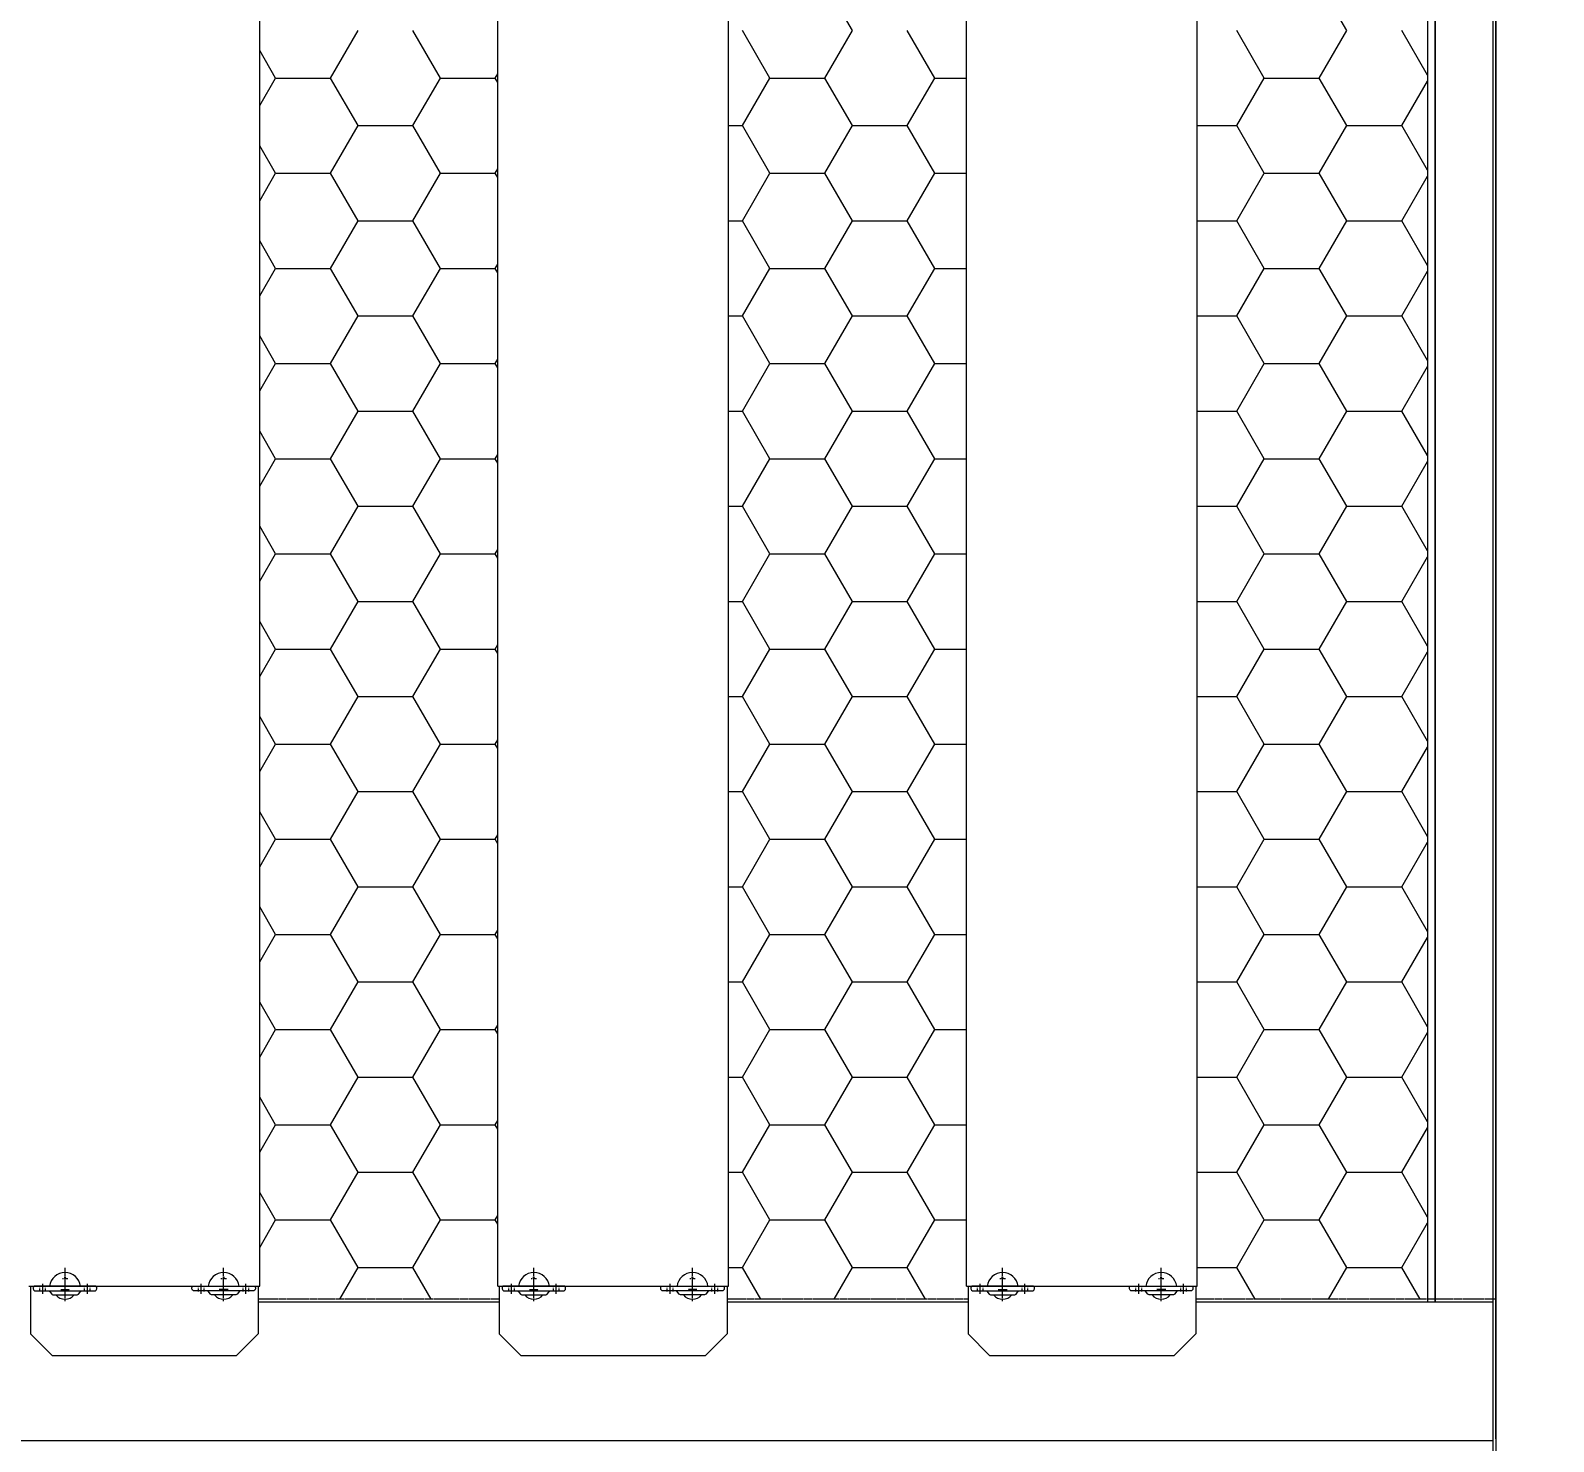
# Model space of a CAD drawing. Header units: millimetres. Extents: x -17070 to 60889, y -291348 to 42394.
# Drawn here: x 36110 to 37166, y 29684 to 30663 of the extents above; entities that cross this region are included whole.
import ezdxf

# ---------------------------------------------------------------- set-up
doc = ezdxf.new("R2010")
doc.units = ezdxf.units.MM
for name, pattern in [('ACISOTGL', [3, 2, -1]), ('CENTER', [2, 1.25, -0.25, 0.25, -0.25]), ('HIDDEN', [0.375, 0.25, -0.125]), ('HIDDENX2', [0.75, 0.5, -0.25])]:
    doc.linetypes.add(name, pattern=pattern)
for name, color, linetype, lineweight in [('AM_0', 7, 'Continuous', 50), ('AM_3', 6, 'ACISOTGL', 9), ('AM_7', 4, 'CENTER', 9)]:
    doc.layers.add(name, color=color, linetype=linetype, lineweight=lineweight)
doc.layers.add('center', color=1, linetype='CENTER')
doc.layers.add('HIDD', color=2, linetype='HIDDENX2')
doc.styles.get("Standard").update_dxf_attribs({"font": 'arial.ttf'})
doc.dimstyles.new('1.40', dxfattribs={"dimscale": 20, "dimtxt": 1.5, "dimasz": 1, "dimexe": 0.5, "dimexo": 0.5, "dimgap": 0.5, "dimtad": 1, "dimdec": 0, "dimzin": 0, "dimdsep": 46, "dimtxsty": 'Standard', "dimcen": 0, "dimclrd": 2, "dimclre": 2, "dimclrt": 3, "dimadec": 0, "dimazin": 0, "dimtfac": 1, "dimtdec": 0, "dimtmove": 0, "dimatfit": 0, "dimfxl": 1, "dimtolj": 1, "dimtzin": 0, "dimlwd": -1, "dimlwe": -1, "dimarcsym": 0})

# ---------------------------------------------------------------- blocks, each defined once
blk = doc.blocks.new('*D675')
at = {"color": 2, "transparency": 16777216}
for p, q in [((38729.4, 29721.6), (38729.4, 29841.6)), ((36956.3, 29601.6), (38739.4, 29601.6)), ((38729.4, 29601.6), (38729.4, 29181.2)), ((37225.9, 29181.2), (38739.4, 29181.2)), ((38729.4, 29061.2), (38729.4, 28506.7))]:
    blk.add_line(p, q, dxfattribs=at)
for points in [[(38709.4, 29721.6), (38749.4, 29721.6), (38729.4, 29601.6)], [(38709.4, 29061.2), (38749.4, 29061.2), (38729.4, 29181.2)]]:
    blk.add_solid(points, dxfattribs=at)
at = {"layer": 'Defpoints', "color": 0, "transparency": 16777216}
for p in [(36856.3, 29601.6), (37125.9, 29181.2), (38729.4, 29181.2)]:
    blk.add_point(p, dxfattribs=at)
at = {"color": 3, "lineweight": 5, "transparency": 16777216, "insert": (38597.9, 28724), "char_height": 140, "attachment_point": 5, "rotation": 90}
blk.add_mtext('\\A1;420', dxfattribs=at)
blk = doc.blocks.new('3')
at = {"lineweight": 20}
for p, q in [((37083.9, 31581.2), (37083.9, 29781.2)), ((37123.9, 31579.2), (37123.9, 29206.2)), ((37125.9, 31581.2), (37125.9, 29181.2)), ((36268.5, 29792.2), (36268.5, 31285.2)), ((36433.7, 29792.2), (36433.7, 31285.2)), ((36593.7, 29792.2), (36593.7, 31285.2)), ((36758.8, 29792.2), (36758.8, 31285.2)), ((36918.8, 29792.2), (36918.8, 31285.2)), ((36108.5, 29792.2), (36268.5, 29792.2)), ((36109.5, 29792.2), (36109.5, 29759.2)), ((36267.5, 29792.2), (36267.5, 29759.2)), ((36433.7, 29792.2), (36593.7, 29792.2)), ((36434.7, 29792.2), (36434.7, 29759.2)), ((36592.7, 29792.2), (36592.7, 29759.2)), ((36758.8, 29792.2), (36918.8, 29792.2)), ((36759.8, 29792.2), (36759.8, 29759.2)), ((36917.8, 29792.2), (36917.8, 29759.2)), ((36109.5, 29759.2), (36124.5, 29744.2)), ((36267.5, 29759.2), (36252.5, 29744.2)), ((36434.7, 29759.2), (36449.7, 29744.2)), ((36592.7, 29759.2), (36577.7, 29744.2)), ((36759.8, 29759.2), (36774.8, 29744.2)), ((36917.8, 29759.2), (36902.8, 29744.2)), ((37123.9, 29748.2), (37123.9, 29685.2)), ((36124.5, 29744.2), (36252.5, 29744.2)), ((36449.7, 29744.2), (36577.7, 29744.2)), ((36774.8, 29744.2), (36902.8, 29744.2))]:
    blk.add_line(p, q, dxfattribs=at)
at = {"color": 7, "lineweight": 20}
for p, q in [((37083.9, 29781.2), (37083.9, 31336.1)), ((37125.9, 29686.3), (37125.9, 31336.1))]:
    blk.add_line(p, q, dxfattribs=at)
at = {"color": 7, "linetype": 'Continuous', "lineweight": 20}
for p, q in [((36679.6, 30663.1), (36660.5, 30696.1)), ((37022.5, 30663.1), (37003.4, 30696.1)), ((36317.6, 30630.1), (36336.7, 30663.1)), ((36393.8, 30630.1), (36374.8, 30663.1)), ((36622.4, 30630.1), (36603.4, 30663.1)), ((36660.5, 30630.1), (36679.6, 30663.1)), ((36736.7, 30630.1), (36717.7, 30663.1)), ((36965.3, 30630.1), (36946.3, 30663.1)), ((37003.4, 30630.1), (37022.5, 30663.1)), ((37078.4, 30632.1), (37060.6, 30663.1)), ((36279.5, 30630.1), (36268.5, 30649.1)), ((36268.5, 30611), (36279.5, 30630.1)), ((36279.5, 30630.1), (36317.6, 30630.1)), ((36336.7, 30597.1), (36317.6, 30630.1)), ((36374.8, 30597.1), (36393.8, 30630.1)), ((36393.8, 30630.1), (36431.9, 30630.1)), ((36431.9, 30630.1), (36433.7, 30633.1)), ((36433.7, 30627.1), (36431.9, 30630.1)), ((36603.4, 30597.1), (36622.4, 30630.1)), ((36622.4, 30630.1), (36660.5, 30630.1)), ((36679.6, 30597.1), (36660.5, 30630.1)), ((36717.7, 30597.1), (36736.7, 30630.1)), ((36736.7, 30630.1), (36758.8, 30630.1)), ((36946.3, 30597.1), (36965.3, 30630.1)), ((36965.3, 30630.1), (37003.4, 30630.1)), ((37022.5, 30597.1), (37003.4, 30630.1)), ((37060.6, 30597.1), (37078.4, 30628)), ((36317.6, 30564.1), (36336.7, 30597.1)), ((36336.7, 30597.1), (36374.8, 30597.1)), ((36393.8, 30564.1), (36374.8, 30597.1)), ((36593.7, 30597.1), (36603.4, 30597.1)), ((36622.4, 30564.1), (36603.4, 30597.1)), ((36660.5, 30564.1), (36679.6, 30597.1)), ((36679.6, 30597.1), (36717.7, 30597.1)), ((36736.7, 30564.1), (36717.7, 30597.1)), ((36918.8, 30597.1), (36946.3, 30597.1)), ((36965.3, 30564.1), (36946.3, 30597.1)), ((37003.4, 30564.1), (37022.5, 30597.1)), ((37022.5, 30597.1), (37060.6, 30597.1)), ((37078.4, 30566.1), (37060.6, 30597.1)), ((36279.5, 30564.1), (36268.5, 30583.1)), ((36268.5, 30545), (36279.5, 30564.1)), ((36279.5, 30564.1), (36317.6, 30564.1)), ((36336.7, 30531.1), (36317.6, 30564.1)), ((36374.8, 30531.1), (36393.8, 30564.1)), ((36393.8, 30564.1), (36431.9, 30564.1)), ((36431.9, 30564.1), (36433.7, 30567.1)), ((36433.7, 30561.1), (36431.9, 30564.1)), ((36603.4, 30531.1), (36622.4, 30564.1)), ((36622.4, 30564.1), (36660.5, 30564.1)), ((36679.6, 30531.1), (36660.5, 30564.1)), ((36717.7, 30531.1), (36736.7, 30564.1)), ((36736.7, 30564.1), (36758.8, 30564.1)), ((36946.3, 30531.1), (36965.3, 30564.1)), ((36965.3, 30564.1), (37003.4, 30564.1)), ((37022.5, 30531.1), (37003.4, 30564.1)), ((37060.6, 30531.1), (37078.4, 30562.1)), ((36317.6, 30498.1), (36336.7, 30531.1)), ((36336.7, 30531.1), (36374.8, 30531.1)), ((36393.8, 30498.1), (36374.8, 30531.1)), ((36593.7, 30531.1), (36603.4, 30531.1)), ((36622.4, 30498.1), (36603.4, 30531.1)), ((36660.5, 30498.1), (36679.6, 30531.1)), ((36679.6, 30531.1), (36717.7, 30531.1)), ((36736.7, 30498.1), (36717.7, 30531.1)), ((36918.8, 30531.1), (36946.3, 30531.1)), ((36965.3, 30498.1), (36946.3, 30531.1)), ((37003.4, 30498.1), (37022.5, 30531.1)), ((37022.5, 30531.1), (37060.6, 30531.1)), ((37078.4, 30500.1), (37060.6, 30531.1)), ((36279.5, 30498.1), (36268.5, 30517.2)), ((36268.5, 30479.1), (36279.5, 30498.1)), ((36279.5, 30498.1), (36317.6, 30498.1)), ((36336.7, 30465.1), (36317.6, 30498.1)), ((36374.8, 30465.1), (36393.8, 30498.1)), ((36393.8, 30498.1), (36431.9, 30498.1)), ((36431.9, 30498.1), (36433.7, 30501.1)), ((36433.7, 30495.1), (36431.9, 30498.1)), ((36603.4, 30465.1), (36622.4, 30498.1)), ((36622.4, 30498.1), (36660.5, 30498.1)), ((36679.6, 30465.1), (36660.5, 30498.1)), ((36717.7, 30465.1), (36736.7, 30498.1)), ((36736.7, 30498.1), (36758.8, 30498.1)), ((36946.3, 30465.1), (36965.3, 30498.1)), ((36965.3, 30498.1), (37003.4, 30498.1)), ((37022.5, 30465.1), (37003.4, 30498.1)), ((37060.6, 30465.1), (37078.4, 30496.1)), ((36317.6, 30432.1), (36336.7, 30465.1)), ((36336.7, 30465.1), (36374.8, 30465.1)), ((36393.8, 30432.1), (36374.8, 30465.1)), ((36593.7, 30465.1), (36603.4, 30465.1)), ((36622.4, 30432.1), (36603.4, 30465.1)), ((36660.5, 30432.1), (36679.6, 30465.1)), ((36679.6, 30465.1), (36717.7, 30465.1)), ((36736.7, 30432.1), (36717.7, 30465.1)), ((36918.8, 30465.1), (36946.3, 30465.1)), ((36965.3, 30432.1), (36946.3, 30465.1)), ((37003.4, 30432.1), (37022.5, 30465.1)), ((37022.5, 30465.1), (37060.6, 30465.1)), ((37078.4, 30434.2), (37060.6, 30465.1)), ((36279.5, 30432.1), (36268.5, 30451.2)), ((36431.9, 30432.1), (36433.7, 30435.1)), ((36268.5, 30413.1), (36279.5, 30432.1)), ((36279.5, 30432.1), (36317.6, 30432.1)), ((36336.7, 30399.1), (36317.6, 30432.1)), ((36374.8, 30399.1), (36393.8, 30432.1)), ((36393.8, 30432.1), (36431.9, 30432.1)), ((36433.7, 30429.1), (36431.9, 30432.1)), ((36603.4, 30399.1), (36622.4, 30432.1)), ((36622.4, 30432.1), (36660.5, 30432.1)), ((36679.6, 30399.1), (36660.5, 30432.1)), ((36717.7, 30399.1), (36736.7, 30432.1)), ((36736.7, 30432.1), (36758.8, 30432.1)), ((36946.3, 30399.1), (36965.3, 30432.1)), ((36965.3, 30432.1), (37003.4, 30432.1)), ((37022.5, 30399.1), (37003.4, 30432.1)), ((37060.6, 30399.1), (37078.4, 30430.1)), ((36317.6, 30366.1), (36336.7, 30399.1)), ((36336.7, 30399.1), (36374.8, 30399.1)), ((36393.8, 30366.1), (36374.8, 30399.1)), ((36593.7, 30399.1), (36603.4, 30399.1)), ((36622.4, 30366.1), (36603.4, 30399.1)), ((36660.5, 30366.1), (36679.6, 30399.1)), ((36679.6, 30399.1), (36717.7, 30399.1)), ((36736.7, 30366.1), (36717.7, 30399.1)), ((36918.8, 30399.1), (36946.3, 30399.1)), ((36965.3, 30366.1), (36946.3, 30399.1)), ((37003.4, 30366.1), (37022.5, 30399.1)), ((37022.5, 30399.1), (37060.6, 30399.1)), ((37078.4, 30368.2), (37060.6, 30399.1)), ((36279.5, 30366.1), (36268.5, 30385.2)), ((36268.5, 30347.1), (36279.5, 30366.1)), ((36279.5, 30366.1), (36317.6, 30366.1)), ((36336.7, 30333.1), (36317.6, 30366.1)), ((36374.8, 30333.1), (36393.8, 30366.1)), ((36393.8, 30366.1), (36431.9, 30366.1)), ((36431.9, 30366.1), (36433.7, 30369.1)), ((36433.7, 30363.1), (36431.9, 30366.1)), ((36603.4, 30333.1), (36622.4, 30366.1)), ((36622.4, 30366.1), (36660.5, 30366.1)), ((36679.6, 30333.1), (36660.5, 30366.1)), ((36717.7, 30333.1), (36736.7, 30366.1)), ((36736.7, 30366.1), (36758.8, 30366.1)), ((36946.3, 30333.1), (36965.3, 30366.1)), ((36965.3, 30366.1), (37003.4, 30366.1)), ((37022.5, 30333.1), (37003.4, 30366.1)), ((37060.6, 30333.1), (37078.4, 30364.1)), ((36317.6, 30300.1), (36336.7, 30333.1)), ((36336.7, 30333.1), (36374.8, 30333.1)), ((36393.8, 30300.1), (36374.8, 30333.1)), ((36593.7, 30333.1), (36603.4, 30333.1)), ((36622.4, 30300.1), (36603.4, 30333.1)), ((36660.5, 30300.1), (36679.6, 30333.1)), ((36679.6, 30333.1), (36717.7, 30333.1)), ((36736.7, 30300.1), (36717.7, 30333.1)), ((36918.8, 30333.1), (36946.3, 30333.1)), ((36965.3, 30300.1), (36946.3, 30333.1)), ((37003.4, 30300.1), (37022.5, 30333.1)), ((37022.5, 30333.1), (37060.6, 30333.1)), ((37078.4, 30302.2), (37060.6, 30333.1)), ((36279.5, 30300.1), (36268.5, 30319.2)), ((36268.5, 30281.1), (36279.5, 30300.1)), ((36279.5, 30300.1), (36317.6, 30300.1)), ((36336.7, 30267.1), (36317.6, 30300.1)), ((36374.8, 30267.1), (36393.8, 30300.1)), ((36393.8, 30300.1), (36431.9, 30300.1)), ((36431.9, 30300.1), (36433.7, 30303.1)), ((36433.7, 30297.1), (36431.9, 30300.1)), ((36603.4, 30267.1), (36622.4, 30300.1)), ((36622.4, 30300.1), (36660.5, 30300.1)), ((36679.6, 30267.1), (36660.5, 30300.1)), ((36717.7, 30267.1), (36736.7, 30300.1)), ((36736.7, 30300.1), (36758.8, 30300.1)), ((36946.3, 30267.1), (36965.3, 30300.1)), ((36965.3, 30300.1), (37003.4, 30300.1)), ((37022.5, 30267.1), (37003.4, 30300.1)), ((37060.6, 30267.1), (37078.4, 30298.1)), ((36317.6, 30234.1), (36336.7, 30267.1)), ((36336.7, 30267.1), (36374.8, 30267.1)), ((36393.8, 30234.1), (36374.8, 30267.1)), ((36593.7, 30267.1), (36603.4, 30267.1)), ((36622.4, 30234.1), (36603.4, 30267.1)), ((36660.5, 30234.1), (36679.6, 30267.1)), ((36679.6, 30267.1), (36717.7, 30267.1)), ((36736.7, 30234.1), (36717.7, 30267.1)), ((36918.8, 30267.1), (36946.3, 30267.1)), ((36965.3, 30234.1), (36946.3, 30267.1)), ((37003.4, 30234.1), (37022.5, 30267.1)), ((37022.5, 30267.1), (37060.6, 30267.1)), ((37078.4, 30236.2), (37060.6, 30267.1)), ((36279.5, 30234.1), (36268.5, 30253.2)), ((36268.5, 30215.1), (36279.5, 30234.1)), ((36279.5, 30234.1), (36317.6, 30234.1)), ((36336.7, 30201.1), (36317.6, 30234.1)), ((36374.8, 30201.1), (36393.8, 30234.1)), ((36393.8, 30234.1), (36431.9, 30234.1)), ((36431.9, 30234.1), (36433.7, 30237.2)), ((36433.7, 30231.1), (36431.9, 30234.1)), ((36603.4, 30201.1), (36622.4, 30234.1)), ((36622.4, 30234.1), (36660.5, 30234.1)), ((36679.6, 30201.1), (36660.5, 30234.1)), ((36717.7, 30201.1), (36736.7, 30234.1)), ((36736.7, 30234.1), (36758.8, 30234.1)), ((36946.3, 30201.1), (36965.3, 30234.1)), ((36965.3, 30234.1), (37003.4, 30234.1)), ((37022.5, 30201.1), (37003.4, 30234.1)), ((37060.6, 30201.1), (37078.4, 30232.1)), ((36317.6, 30168.1), (36336.7, 30201.1)), ((36336.7, 30201.1), (36374.8, 30201.1)), ((36393.8, 30168.1), (36374.8, 30201.1)), ((36593.7, 30201.1), (36603.4, 30201.1)), ((36622.4, 30168.1), (36603.4, 30201.1)), ((36660.5, 30168.1), (36679.6, 30201.1)), ((36679.6, 30201.1), (36717.7, 30201.1)), ((36736.7, 30168.1), (36717.7, 30201.1)), ((36918.8, 30201.1), (36946.3, 30201.1)), ((36965.3, 30168.1), (36946.3, 30201.1)), ((37003.4, 30168.1), (37022.5, 30201.1)), ((37022.5, 30201.1), (37060.6, 30201.1)), ((37078.4, 30170.2), (37060.6, 30201.1)), ((36279.5, 30168.1), (36268.5, 30187.2)), ((36431.9, 30168.1), (36433.7, 30171.2)), ((36268.5, 30149.1), (36279.5, 30168.1)), ((36279.5, 30168.1), (36317.6, 30168.1)), ((36336.7, 30135.2), (36317.6, 30168.1)), ((36374.8, 30135.2), (36393.8, 30168.1)), ((36393.8, 30168.1), (36431.9, 30168.1)), ((36433.7, 30165.1), (36431.9, 30168.1)), ((36603.4, 30135.2), (36622.4, 30168.1)), ((36622.4, 30168.1), (36660.5, 30168.1)), ((36679.6, 30135.2), (36660.5, 30168.1)), ((36717.7, 30135.2), (36736.7, 30168.1)), ((36736.7, 30168.1), (36758.8, 30168.1)), ((36946.3, 30135.2), (36965.3, 30168.1)), ((36965.3, 30168.1), (37003.4, 30168.1)), ((37022.5, 30135.2), (37003.4, 30168.1)), ((37060.6, 30135.2), (37078.4, 30166.1)), ((36317.6, 30102.2), (36336.7, 30135.2)), ((36336.7, 30135.2), (36374.8, 30135.2)), ((36393.8, 30102.2), (36374.8, 30135.2)), ((36593.7, 30135.2), (36603.4, 30135.2)), ((36622.4, 30102.2), (36603.4, 30135.2)), ((36660.5, 30102.2), (36679.6, 30135.2)), ((36679.6, 30135.2), (36717.7, 30135.2)), ((36736.7, 30102.2), (36717.7, 30135.2)), ((36918.8, 30135.2), (36946.3, 30135.2)), ((36965.3, 30102.2), (36946.3, 30135.2)), ((37003.4, 30102.2), (37022.5, 30135.2)), ((37022.5, 30135.2), (37060.6, 30135.2)), ((37078.4, 30104.2), (37060.6, 30135.2)), ((36279.5, 30102.2), (36268.5, 30121.2)), ((36268.5, 30083.1), (36279.5, 30102.2)), ((36279.5, 30102.2), (36317.6, 30102.2)), ((36336.7, 30069.2), (36317.6, 30102.2)), ((36374.8, 30069.2), (36393.8, 30102.2)), ((36393.8, 30102.2), (36431.9, 30102.2)), ((36431.9, 30102.2), (36433.7, 30105.2)), ((36433.7, 30099.1), (36431.9, 30102.2)), ((36603.4, 30069.2), (36622.4, 30102.2)), ((36622.4, 30102.2), (36660.5, 30102.2)), ((36679.6, 30069.2), (36660.5, 30102.2)), ((36717.7, 30069.2), (36736.7, 30102.2)), ((36736.7, 30102.2), (36758.8, 30102.2)), ((36946.3, 30069.2), (36965.3, 30102.2)), ((36965.3, 30102.2), (37003.4, 30102.2)), ((37022.5, 30069.2), (37003.4, 30102.2)), ((37060.6, 30069.2), (37078.4, 30100.1)), ((36317.6, 30036.2), (36336.7, 30069.2)), ((36336.7, 30069.2), (36374.8, 30069.2)), ((36393.8, 30036.2), (36374.8, 30069.2)), ((36593.7, 30069.2), (36603.4, 30069.2)), ((36622.4, 30036.2), (36603.4, 30069.2)), ((36660.5, 30036.2), (36679.6, 30069.2)), ((36679.6, 30069.2), (36717.7, 30069.2)), ((36736.7, 30036.2), (36717.7, 30069.2)), ((36918.8, 30069.2), (36946.3, 30069.2)), ((36965.3, 30036.2), (36946.3, 30069.2)), ((37003.4, 30036.2), (37022.5, 30069.2)), ((37022.5, 30069.2), (37060.6, 30069.2)), ((37078.4, 30038.2), (37060.6, 30069.2)), ((36279.5, 30036.2), (36268.5, 30055.2)), ((36268.5, 30017.1), (36279.5, 30036.2)), ((36279.5, 30036.2), (36317.6, 30036.2)), ((36336.7, 30003.2), (36317.6, 30036.2)), ((36374.8, 30003.2), (36393.8, 30036.2)), ((36393.8, 30036.2), (36431.9, 30036.2)), ((36431.9, 30036.2), (36433.7, 30039.2)), ((36433.7, 30033.2), (36431.9, 30036.2)), ((36603.4, 30003.2), (36622.4, 30036.2)), ((36622.4, 30036.2), (36660.5, 30036.2)), ((36679.6, 30003.2), (36660.5, 30036.2)), ((36717.7, 30003.2), (36736.7, 30036.2)), ((36736.7, 30036.2), (36758.8, 30036.2)), ((36946.3, 30003.2), (36965.3, 30036.2)), ((36965.3, 30036.2), (37003.4, 30036.2)), ((37022.5, 30003.2), (37003.4, 30036.2)), ((37060.6, 30003.2), (37078.4, 30034.1)), ((36317.6, 29970.2), (36336.7, 30003.2)), ((36336.7, 30003.2), (36374.8, 30003.2)), ((36393.8, 29970.2), (36374.8, 30003.2)), ((36593.7, 30003.2), (36603.4, 30003.2)), ((36622.4, 29970.2), (36603.4, 30003.2)), ((36660.5, 29970.2), (36679.6, 30003.2)), ((36679.6, 30003.2), (36717.7, 30003.2)), ((36736.7, 29970.2), (36717.7, 30003.2)), ((36918.8, 30003.2), (36946.3, 30003.2)), ((36965.3, 29970.2), (36946.3, 30003.2)), ((37003.4, 29970.2), (37022.5, 30003.2)), ((37022.5, 30003.2), (37060.6, 30003.2)), ((37078.4, 29972.2), (37060.6, 30003.2)), ((36279.5, 29970.2), (36268.5, 29989.2)), ((36268.5, 29951.1), (36279.5, 29970.2)), ((36279.5, 29970.2), (36317.6, 29970.2)), ((36336.7, 29937.2), (36317.6, 29970.2)), ((36374.8, 29937.2), (36393.8, 29970.2)), ((36393.8, 29970.2), (36431.9, 29970.2)), ((36431.9, 29970.2), (36433.7, 29973.2)), ((36433.7, 29967.2), (36431.9, 29970.2)), ((36603.4, 29937.2), (36622.4, 29970.2)), ((36622.4, 29970.2), (36660.5, 29970.2)), ((36679.6, 29937.2), (36660.5, 29970.2)), ((36717.7, 29937.2), (36736.7, 29970.2)), ((36736.7, 29970.2), (36758.8, 29970.2)), ((36946.3, 29937.2), (36965.3, 29970.2)), ((36965.3, 29970.2), (37003.4, 29970.2)), ((37022.5, 29937.2), (37003.4, 29970.2)), ((37060.6, 29937.2), (37078.4, 29968.1)), ((36317.6, 29904.2), (36336.7, 29937.2)), ((36336.7, 29937.2), (36374.8, 29937.2)), ((36393.8, 29904.2), (36374.8, 29937.2)), ((36593.7, 29937.2), (36603.4, 29937.2)), ((36622.4, 29904.2), (36603.4, 29937.2)), ((36660.5, 29904.2), (36679.6, 29937.2)), ((36679.6, 29937.2), (36717.7, 29937.2)), ((36736.7, 29904.2), (36717.7, 29937.2)), ((36918.8, 29937.2), (36946.3, 29937.2)), ((36965.3, 29904.2), (36946.3, 29937.2)), ((37003.4, 29904.2), (37022.5, 29937.2)), ((37022.5, 29937.2), (37060.6, 29937.2)), ((37078.4, 29906.2), (37060.6, 29937.2)), ((36279.5, 29904.2), (36268.5, 29923.2)), ((36431.9, 29904.2), (36433.7, 29907.2)), ((36268.5, 29885.1), (36279.5, 29904.2)), ((36279.5, 29904.2), (36317.6, 29904.2)), ((36336.7, 29871.2), (36317.6, 29904.2)), ((36374.8, 29871.2), (36393.8, 29904.2)), ((36393.8, 29904.2), (36431.9, 29904.2)), ((36433.7, 29901.2), (36431.9, 29904.2)), ((36603.4, 29871.2), (36622.4, 29904.2)), ((36622.4, 29904.2), (36660.5, 29904.2)), ((36679.6, 29871.2), (36660.5, 29904.2)), ((36717.7, 29871.2), (36736.7, 29904.2)), ((36736.7, 29904.2), (36758.8, 29904.2)), ((36946.3, 29871.2), (36965.3, 29904.2)), ((36965.3, 29904.2), (37003.4, 29904.2)), ((37022.5, 29871.2), (37003.4, 29904.2)), ((37060.6, 29871.2), (37078.4, 29902.1)), ((36317.6, 29838.2), (36336.7, 29871.2)), ((36336.7, 29871.2), (36374.8, 29871.2)), ((36393.8, 29838.2), (36374.8, 29871.2)), ((36593.7, 29871.2), (36603.4, 29871.2)), ((36622.4, 29838.2), (36603.4, 29871.2)), ((36660.5, 29838.2), (36679.6, 29871.2)), ((36679.6, 29871.2), (36717.7, 29871.2)), ((36736.7, 29838.2), (36717.7, 29871.2)), ((36918.8, 29871.2), (36946.3, 29871.2)), ((36965.3, 29838.2), (36946.3, 29871.2)), ((37003.4, 29838.2), (37022.5, 29871.2)), ((37022.5, 29871.2), (37060.6, 29871.2)), ((37078.4, 29840.2), (37060.6, 29871.2)), ((36279.5, 29838.2), (36268.5, 29857.2)), ((36268.5, 29819.1), (36279.5, 29838.2)), ((36279.5, 29838.2), (36317.6, 29838.2)), ((36336.7, 29805.2), (36317.6, 29838.2)), ((36374.8, 29805.2), (36393.8, 29838.2)), ((36393.8, 29838.2), (36431.9, 29838.2)), ((36431.9, 29838.2), (36433.7, 29841.2)), ((36433.7, 29835.2), (36431.9, 29838.2)), ((36603.4, 29805.2), (36622.4, 29838.2)), ((36622.4, 29838.2), (36660.5, 29838.2)), ((36679.6, 29805.2), (36660.5, 29838.2)), ((36717.7, 29805.2), (36736.7, 29838.2)), ((36736.7, 29838.2), (36758.8, 29838.2)), ((36946.3, 29805.2), (36965.3, 29838.2)), ((36965.3, 29838.2), (37003.4, 29838.2)), ((37022.5, 29805.2), (37003.4, 29838.2)), ((37060.6, 29805.2), (37078.4, 29836.1)), ((36324, 29783.2), (36336.7, 29805.2)), ((36336.7, 29805.2), (36374.8, 29805.2)), ((36387.5, 29783.2), (36374.8, 29805.2)), ((36593.7, 29805.2), (36603.4, 29805.2)), ((36616.1, 29783.2), (36603.4, 29805.2)), ((36666.9, 29783.2), (36679.6, 29805.2)), ((36679.6, 29805.2), (36717.7, 29805.2)), ((36730.4, 29783.2), (36717.7, 29805.2)), ((36918.8, 29805.2), (36946.3, 29805.2)), ((36959, 29783.2), (36946.3, 29805.2)), ((37009.8, 29783.2), (37022.5, 29805.2)), ((37022.5, 29805.2), (37060.6, 29805.2)), ((37073.3, 29783.2), (37060.6, 29805.2))]:
    blk.add_line(p, q, dxfattribs=at)
at = {"color": 0, "lineweight": 20}
blk.add_lwpolyline([(36918.8, 31268.2), (37078.4, 31268.2), (37078.4, 29781.2)], dxfattribs=at)
at = {"color": 7, "linetype": 'Continuous', "lineweight": 20}
for points in [[(36111.5, 29790.5, 0.414214), (36113.1, 29788.9), (36153.9, 29788.9, 0.414214), (36155.5, 29790.5), (36155.5, 29791.3, 0.414214), (36154.6, 29792.2), (36112.4, 29792.2, 0.414214), (36111.5, 29791.3)], [(36265.5, 29790.5, -0.414214), (36263.9, 29788.9), (36223.1, 29788.9, -0.414214), (36221.5, 29790.5), (36221.5, 29791.3, -0.414214), (36222.4, 29792.2), (36264.6, 29792.2, -0.414214), (36265.5, 29791.3)], [(36436.7, 29790.5, 0.414214), (36438.3, 29788.9), (36479.1, 29788.9, 0.414214), (36480.7, 29790.5), (36480.7, 29791.3, 0.414214), (36479.8, 29792.2), (36437.6, 29792.2, 0.414214), (36436.7, 29791.3)], [(36590.7, 29790.5, -0.414214), (36589.1, 29788.9), (36548.3, 29788.9, -0.414214), (36546.7, 29790.5), (36546.7, 29791.3, -0.414214), (36547.6, 29792.2), (36589.8, 29792.2, -0.414214), (36590.7, 29791.3)], [(36761.8, 29790.5, 0.414214), (36763.4, 29788.9), (36804.2, 29788.9, 0.414214), (36805.8, 29790.5), (36805.8, 29791.3, 0.414214), (36804.9, 29792.2), (36762.7, 29792.2, 0.414214), (36761.8, 29791.3)], [(36915.8, 29790.5, -0.414214), (36914.2, 29788.9), (36873.4, 29788.9, -0.414214), (36871.8, 29790.5), (36871.8, 29791.3, -0.414214), (36872.7, 29792.2), (36914.9, 29792.2, -0.414214), (36915.8, 29791.3)]]:
    blk.add_lwpolyline(points, format="xyb", close=True, dxfattribs=at)
at = {"color": 7, "lineweight": 20}
for centre, start, end in [((37122.8, 30334.3), 359.7799, 0), ((37122.8, 30326.1), 0, 0.2449)]:
    blk.add_arc(centre, 3.1, start, end, dxfattribs=at)
at = {"layer": 'AM_0', "lineweight": 20}
for points in [[(36122.3, 29788.9, -0.228571), (36122.7, 29788.7), (36124.3, 29786.7, 0.228571), (36125.1, 29786.3), (36141.9, 29786.3, 0.228571), (36142.8, 29786.7), (36144.4, 29788.7, -0.228571), (36144.8, 29788.9)], [(36254.8, 29788.9, 0.228571), (36254.4, 29788.7), (36252.8, 29786.7, -0.228571), (36251.9, 29786.3), (36235.1, 29786.3, -0.228571), (36234.3, 29786.7), (36232.7, 29788.7, 0.228571), (36232.3, 29788.9)], [(36447.4, 29788.9, -0.228571), (36447.8, 29788.7), (36449.4, 29786.7, 0.228571), (36450.3, 29786.3), (36467.1, 29786.3, 0.228571), (36467.9, 29786.7), (36469.5, 29788.7, -0.228571), (36469.9, 29788.9)], [(36579.9, 29788.9, 0.228571), (36579.5, 29788.7), (36577.9, 29786.7, -0.228571), (36577.1, 29786.3), (36560.3, 29786.3, -0.228571), (36559.4, 29786.7), (36557.8, 29788.7, 0.228571), (36557.4, 29788.9)], [(36772.6, 29788.9, -0.228571), (36772.9, 29788.7), (36774.5, 29786.7, 0.228571), (36775.4, 29786.3), (36792.2, 29786.3, 0.228571), (36793.1, 29786.7), (36794.6, 29788.7, -0.228571), (36795, 29788.9)], [(36905, 29788.9, 0.228571), (36904.6, 29788.7), (36903.1, 29786.7, -0.228571), (36902.2, 29786.3), (36885.4, 29786.3, -0.228571), (36884.5, 29786.7), (36882.9, 29788.7, 0.228571), (36882.6, 29788.9)]]:
    blk.add_lwpolyline(points, format="xyb", dxfattribs=at)
for centre, radius, start, end in [((36133.5, 29790.9), 10.8, 6.7772, 173.2228), ((36243.5, 29790.9), 10.8, 6.7772, 173.2228), ((36458.7, 29790.9), 10.8, 6.7772, 173.2228), ((36568.7, 29790.9), 10.8, 6.7772, 173.2228), ((36783.8, 29790.9), 10.8, 6.7772, 173.2228), ((36893.8, 29790.9), 10.8, 6.7772, 173.2228), ((36133.5, 29791.1), 7.94, 217.5497, 322.4503), ((36243.5, 29791.1), 7.94, 217.5497, 322.4503), ((36458.7, 29791.1), 7.94, 217.5497, 322.4503), ((36568.7, 29791.1), 7.94, 217.5497, 322.4503), ((36783.8, 29791.1), 7.94, 217.5497, 322.4503), ((36893.8, 29791.1), 7.94, 217.5497, 322.4503)]:
    blk.add_arc(centre, radius, start, end, dxfattribs=at)
at = {"layer": 'AM_3', "lineweight": 20}
for p, q in [((36116, 29788.6), (36116, 29792.2)), ((36120, 29788.6), (36120, 29792.2)), ((36133.3, 29797.5), (36133.3, 29798.7)), ((36133.8, 29797.5), (36133.8, 29798.7)), ((36147, 29788.6), (36147, 29792.2)), ((36151, 29788.6), (36151, 29792.2)), ((36226, 29788.6), (36226, 29792.2)), ((36230, 29788.6), (36230, 29792.2)), ((36243.3, 29797.5), (36243.3, 29798.7)), ((36243.8, 29797.5), (36243.8, 29798.7)), ((36257, 29788.6), (36257, 29792.2)), ((36261, 29788.6), (36261, 29792.2)), ((36441.2, 29788.6), (36441.2, 29792.2)), ((36445.2, 29788.6), (36445.2, 29792.2)), ((36458.4, 29797.5), (36458.4, 29798.7)), ((36458.9, 29797.5), (36458.9, 29798.7)), ((36472.2, 29788.6), (36472.2, 29792.2)), ((36476.2, 29788.6), (36476.2, 29792.2)), ((36551.2, 29788.6), (36551.2, 29792.2)), ((36555.2, 29788.6), (36555.2, 29792.2)), ((36568.4, 29797.5), (36568.4, 29798.7)), ((36568.9, 29797.5), (36568.9, 29798.7)), ((36582.2, 29788.6), (36582.2, 29792.2)), ((36586.2, 29788.6), (36586.2, 29792.2)), ((36766.3, 29788.6), (36766.3, 29792.2)), ((36770.3, 29788.6), (36770.3, 29792.2)), ((36783.5, 29797.5), (36783.5, 29798.7)), ((36784, 29797.5), (36784, 29798.7)), ((36797.3, 29788.6), (36797.3, 29792.2)), ((36801.3, 29788.6), (36801.3, 29792.2)), ((36876.3, 29788.6), (36876.3, 29792.2)), ((36880.3, 29788.6), (36880.3, 29792.2)), ((36893.5, 29797.5), (36893.5, 29798.7)), ((36894, 29797.5), (36894, 29798.7)), ((36907.3, 29788.6), (36907.3, 29792.2)), ((36911.3, 29788.6), (36911.3, 29792.2))]:
    blk.add_line(p, q, dxfattribs=at)
for centre in [(36133.5, 29787.9), (36243.5, 29787.9), (36458.7, 29787.9), (36568.7, 29787.9), (36783.8, 29787.9), (36893.8, 29787.9)]:
    blk.add_arc(centre, 9.57, 78.69, 101.31, dxfattribs=at)
at = {"layer": 'AM_7', "lineweight": 20}
for p, q in [((36133.5, 29781.8), (36133.5, 29804.9)), ((36243.5, 29781.8), (36243.5, 29804.9)), ((36458.7, 29781.8), (36458.7, 29804.9)), ((36568.7, 29781.8), (36568.7, 29804.9)), ((36783.8, 29781.8), (36783.8, 29804.9)), ((36893.8, 29781.8), (36893.8, 29804.9)), ((36118, 29787), (36118, 29793.8)), ((36149, 29787), (36149, 29793.8)), ((36228, 29787), (36228, 29793.8)), ((36259, 29787), (36259, 29793.8)), ((36443.2, 29787), (36443.2, 29793.8)), ((36474.2, 29787), (36474.2, 29793.8)), ((36553.2, 29787), (36553.2, 29793.8)), ((36584.2, 29787), (36584.2, 29793.8)), ((36768.3, 29787), (36768.3, 29793.8)), ((36799.3, 29787), (36799.3, 29793.8)), ((36878.3, 29787), (36878.3, 29793.8)), ((36909.3, 29787), (36909.3, 29793.8)), ((36130.5, 29789.9), (36136.6, 29789.9)), ((36246.6, 29789.9), (36240.5, 29789.9)), ((36455.6, 29789.9), (36461.7, 29789.9)), ((36571.7, 29789.9), (36565.6, 29789.9)), ((36780.7, 29789.9), (36786.9, 29789.9)), ((36896.9, 29789.9), (36890.7, 29789.9))]:
    blk.add_line(p, q, dxfattribs=at)
at = {"layer": 'center', "lineweight": 20}
for p, q in [((36434.7, 29783.2), (36267.5, 29783.2)), ((36759.8, 29783.2), (36592.7, 29783.2)), ((37125.9, 29783.2), (36917.8, 29783.2)), ((37125.9, 29783.2), (37125.9, 29683.2))]:
    blk.add_line(p, q, dxfattribs=at)
at = {"layer": 'HIDD', "linetype": 'HIDDEN', "lineweight": 20}
for p, q in [((36434.7, 29781.2), (36267.5, 29781.2)), ((36759.8, 29781.2), (36592.7, 29781.2)), ((37123.9, 29781.2), (36917.8, 29781.2)), ((37123.9, 29781.2), (37123.9, 29685.2)), ((34927.9, 29685.2), (37123.9, 29685.2))]:
    blk.add_line(p, q, dxfattribs=at)

msp = doc.modelspace()

# ---------------------------------------------------------------- block references
msp.add_blockref('3', (0, 0))

# ---------------------------------------------------------------- dimensions: what is measured, and where the dimension line sits
at = {"lineweight": 5}
dim = msp.add_linear_dim(base=(38729.4, 29181.2), p1=(36856.3, 29601.6), p2=(37125.9, 29181.2), angle=90, dimstyle='1.40', override={"dimtxt": 7, "dimasz": 6, "dimexo": 5, "dimgap": 3}, dxfattribs=at)
dim.commit()
dim.dimension.update_dxf_attribs({"geometry": '*D675', "text_midpoint": (38597.9, 28724)})

doc.saveas('drawing.dxf')
